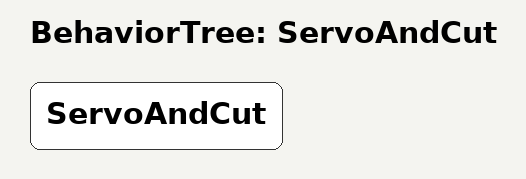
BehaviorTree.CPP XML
<root BTCPP_format="4">
  <BehaviorTree ID="ServoAndCut">
    <ServoAndCut/>
  </BehaviorTree>
</root>
